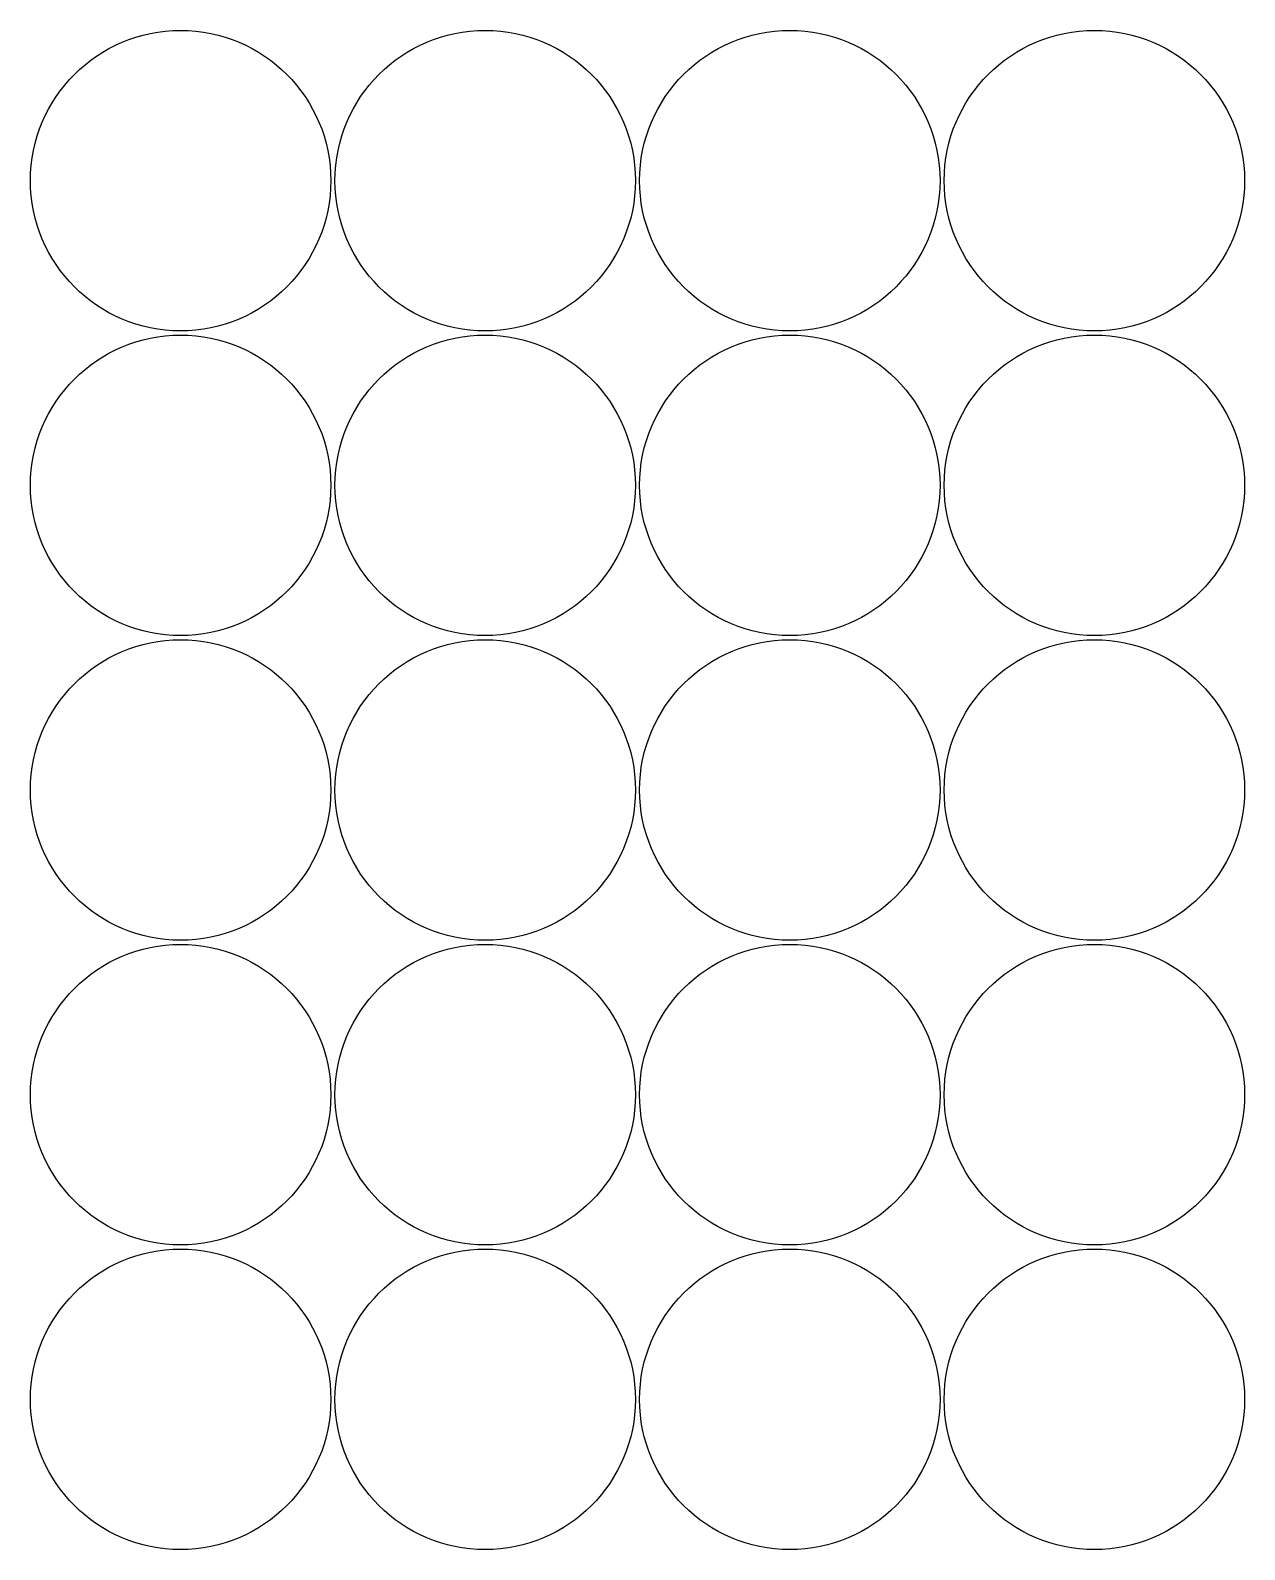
# Model space of a CAD drawing. Header units: inches. Extents: x -179 to 1268, y -179 to 1631.
import ezdxf

# ---------------------------------------------------------------- set-up
doc = ezdxf.new("R2010")
doc.units = ezdxf.units.IN
doc.header["$MEASUREMENT"] = 0

msp = doc.modelspace()

# ---------------------------------------------------------------- linework, layer by layer
for centre in [(0, 1452), (363, 1452), (726, 1452), (1089, 1452), (0, 1089), (363, 1089), (726, 1089), (1089, 1089), (0, 726), (363, 726), (726, 726), (1089, 726), (0, 363), (363, 363), (726, 363), (1089, 363), (0, 0), (363, 0), (726, 0), (1089, 0)]:
    msp.add_circle(centre, 179)

doc.saveas('drawing.dxf')
